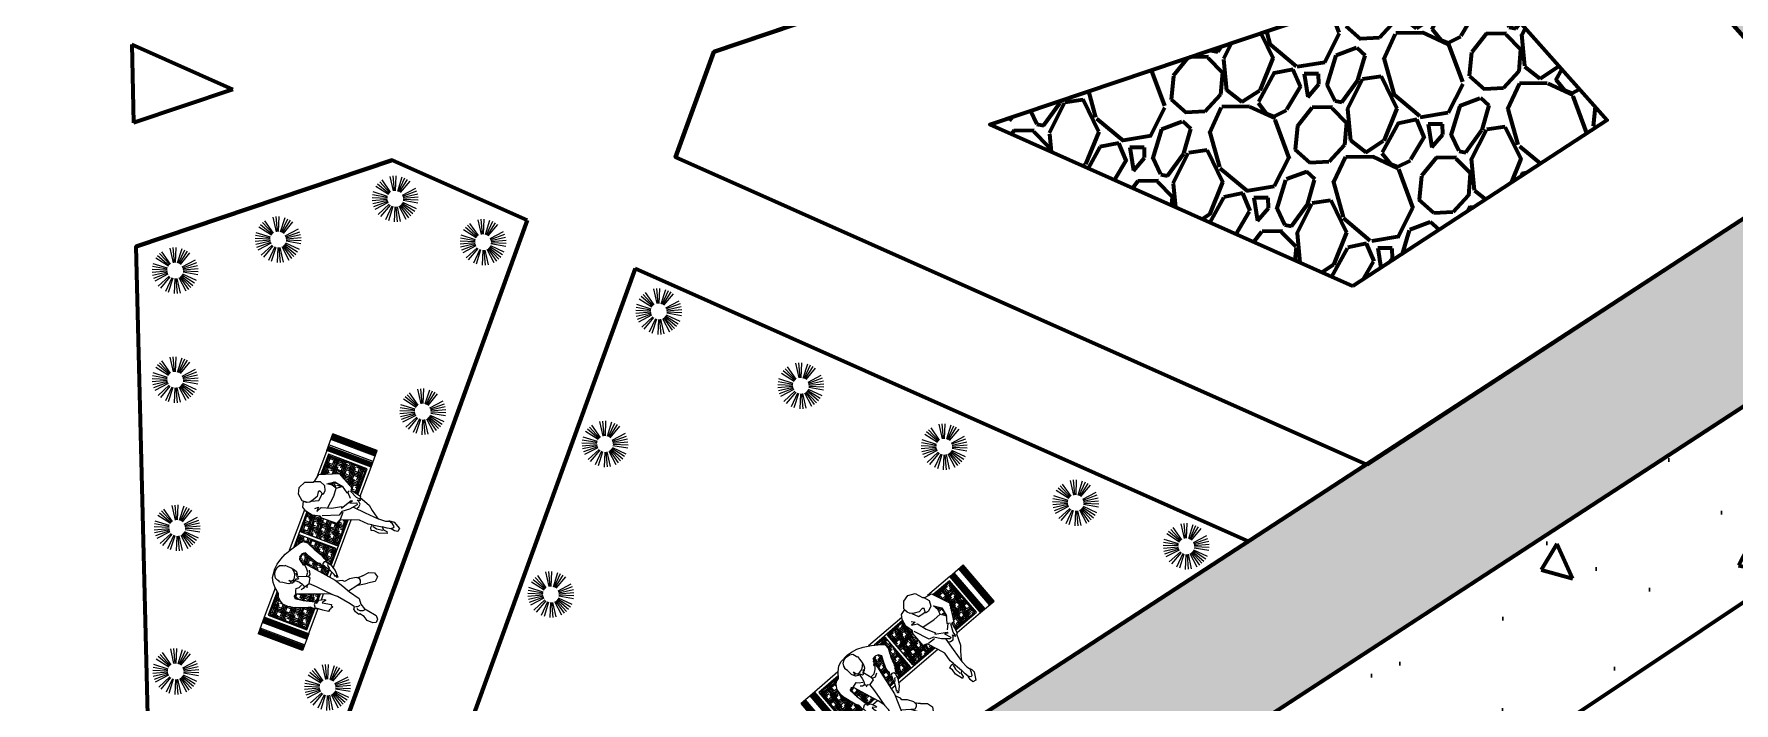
# Model space of a CAD drawing. Header units: millimetres. Extents: x 111 to 1506, y 14 to 566.
# Drawn here: x 238.63 to 260.24, y 102.92 to 111.42 of the extents above; entities that cross this region are included whole.
import ezdxf

# ---------------------------------------------------------------- set-up
doc = ezdxf.new("R2010")
doc.units = ezdxf.units.MM
for name, color, linetype, lineweight in [('G', 254, 'Continuous', 5), ('GRASS', 56, 'Continuous', 0), ('mobiliario', 45, 'Continuous', 13), ('PALMERAS114', 114, 'Continuous', 5), ('trazado', 253, 'Continuous', 5)]:
    doc.layers.add(name, color=color, linetype=linetype, lineweight=lineweight)
doc.styles.add('ATTR', font='romans.shx', dxfattribs={"width": 0.8, "height": 2.52})
pattern_1 = [(22.91477167913166, (797.1278348435668, 1599.995954433708), (0.097837146278343, 0.2411221532918743), [0.5519999999999998, -0.1839999999999999]), (112.9147716791316, (797.2973144933669, 1600.067596937221), (0.097837146278343, 0.2411221532918743), [0.5519999999999999, -0.184])]
pattern_2 = [(359.9999999864311, (2.309276558225974, 33.90391519851983), (0.0500000000029603, 0.012499999988159), [0.2, -0.1]), (89.99999998643118, (2.309276558225974, 33.90391519851983), (-0.0125000000118411, -0.0499999999970397), [0.2, -0.1])]

# ---------------------------------------------------------------- blocks, each defined once
blk = doc.blocks.new('persona 1')
at = {"layer": 'mobiliario', "color": 32, "lineweight": 9}
for p, q in [((768301.7748534755, 8993267.251872886), (768301.8255743125, 8993267.276098698)), ((768301.8255743125, 8993267.276098698), (768301.9236908631, 8993267.284991888)), ((768301.8629396576, 8993267.265288722), (768301.9019675629, 8993267.27425797)), ((768301.9019675629, 8993267.27425797), (768301.9465077316, 8993267.268665958)), ((768301.9236908631, 8993267.284991888), (768301.9829783385, 8993267.27999586)), ((768301.9829783385, 8993267.27999586), (768302.0501365458, 8993267.262997892)), ((768301.5855794437, 8993267.061887477), (768301.6155436354, 8993267.112378497)), ((768301.6155436354, 8993267.112378497), (768301.6392277441, 8993267.135511676)), ((768301.6392277441, 8993267.135511676), (768301.6780568212, 8993267.149400894)), ((768301.6780568212, 8993267.149400894), (768301.7249279581, 8993267.207967183)), ((768301.7249279581, 8993267.207967183), (768301.7748534755, 8993267.251872886)), ((768301.8046738339, 8993267.184085906), (768301.8117492424, 8993267.19176386)), ((768301.8134393021, 8993267.149944093), (768301.8046738339, 8993267.184085906)), ((768301.8117492424, 8993267.19176386), (768301.8157702722, 8993267.214102393)), ((768301.8201972729, 8993267.086584086), (768301.8134393021, 8993267.149944093)), ((768301.8157702722, 8993267.214102393), (768301.8293245938, 8993267.244218212)), ((768301.8422930094, 8993267.045157995), (768301.8201972729, 8993267.086584086)), ((768301.8293245938, 8993267.244218212), (768301.8629396576, 8993267.265288722)), ((768301.8497562986, 8993267.060121857), (768301.8567154594, 8993267.09369542)), ((768301.8567154594, 8993267.09369542), (768301.8642855175, 8993267.060709026)), ((768301.9465077316, 8993267.268665958), (768301.9792555552, 8993267.250277366)), ((768301.9718810396, 8993267.073380359), (768301.9877302852, 8993267.092747806)), ((768301.9792555552, 8993267.250277366), (768301.9931356236, 8993267.211414237)), ((768301.9993712902, 8993267.118034098), (768301.9912298134, 8993267.075817013)), ((768301.9931356236, 8993267.211414237), (768301.9961900004, 8993267.196753653)), ((768301.9961900004, 8993267.196753653), (768302.0011057705, 8993267.196952315)), ((768302.0001391153, 8993267.159953192), (768301.9993712902, 8993267.118034098)), ((768302.0011057705, 8993267.196952315), (768302.0001391153, 8993267.159953192)), ((768302.0501365458, 8993267.262997892), (768302.1201502978, 8993267.23625931)), ((768302.1201502978, 8993267.23625931), (768302.2033482118, 8993267.187877504)), ((768302.2033482118, 8993267.187877504), (768302.294416854, 8993267.12749376)), ((768302.294416854, 8993267.12749376), (768302.3227459827, 8993267.096606577)), ((768302.3227459827, 8993267.096606577), (768302.327291591, 8993267.045046197)), ((768301.5806911738, 8993267.000089835), (768301.5855794437, 8993267.061887477)), ((768301.5903513805, 8993266.943808146), (768301.5806911738, 8993267.000089835)), ((768301.6352447942, 8993266.807638207), (768301.5903513805, 8993266.943808146)), ((768301.7196251098, 8993266.973672517), (768301.6906275712, 8993266.960180623)), ((768301.6906275712, 8993266.960180623), (768301.7043363062, 8993266.864638485)), ((768301.7423425632, 8993266.959806575), (768301.7196251098, 8993266.973672517)), ((768301.735148704, 8993266.964197457), (768301.7785149217, 8993266.978516437)), ((768301.8551450856, 8993266.666220801), (768301.7423425632, 8993266.959806575)), ((768301.7785149217, 8993266.978516437), (768301.8004370538, 8993266.98433038)), ((768301.8004370538, 8993266.98433038), (768301.8236515839, 8993266.958164508)), ((768301.8280977737, 8993266.909064114), (768301.8077387903, 8993266.925489374)), ((768301.8236515839, 8993266.958164508), (768301.8588572908, 8993266.939875243)), ((768301.8505169824, 8993266.90257813), (768301.8280977737, 8993266.909064114)), ((768301.8284125999, 8993267.073824687), (768301.8497562986, 8993267.060121857)), ((768301.8700256459, 8993267.029030727), (768301.8422930094, 8993267.045157995)), ((768301.8595531975, 8993266.92265534), (768301.8580894656, 8993266.89795615)), ((768301.8580894656, 8993266.89795615), (768301.906081673, 8993266.867863607)), ((768301.8715443744, 8993266.93053195), (768301.8595531975, 8993266.92265534)), ((768301.8603427632, 8993267.039950063), (768301.8922277373, 8993267.032915547)), ((768301.8642855175, 8993267.060709026), (768301.883469658, 8993267.048999693)), ((768301.8971254993, 8993267.024901874), (768301.8700256459, 8993267.029030727)), ((768301.8820443209, 8993266.975308353), (768301.8715443744, 8993266.93053195)), ((768301.8850711976, 8993267.022246752), (768301.8820443209, 8993266.975308353)), ((768301.883469658, 8993267.048999693), (768301.9085447937, 8993267.04585151)), ((768301.907987483, 8993267.003460836), (768301.8971254993, 8993267.024901874)), ((768301.9199111052, 8993267.00235373), (768301.907987483, 8993267.003460836)), ((768301.9085447937, 8993267.04585151), (768301.9435781819, 8993267.053509627)), ((768301.9317889216, 8993267.023690704), (768301.9199111052, 8993267.00235373)), ((768301.9586089066, 8993267.030146636), (768301.9317889216, 8993267.023690704)), ((768301.9710527417, 8993266.904985333), (768301.9347259663, 8993267.011933427)), ((768301.9435781819, 8993267.053509627), (768301.9718810396, 8993267.073380359)), ((768301.9437698424, 8993267.033333901), (768301.9632926526, 8993267.044110574)), ((768301.9800339583, 8993267.048260512), (768301.9586089066, 8993267.030146636)), ((768301.96958901, 8993266.880286142), (768301.9710527417, 8993266.904985333)), ((768301.9702574181, 8993266.924665224), (768302.0194151105, 8993266.926651832)), ((768301.9786252248, 8993266.900363352), (768302.0060596169, 8993266.891616043)), ((768301.9912298134, 8993267.075817013), (768301.9800339583, 8993267.048260512)), ((768302.0060596169, 8993266.891616043), (768302.0494068024, 8993266.915543865)), ((768302.0194151105, 8993266.926651832), (768302.0575482808, 8993266.957760952)), ((768302.0575482808, 8993266.957760952), (768302.0810335559, 8993266.985814102)), ((768302.0872142259, 8993267.015631927), (768302.0753224624, 8993267.00529533)), ((768302.0753224624, 8993267.00529533), (768302.0951843708, 8993267.001170002)), ((768302.0810335559, 8993266.985814102), (768302.0781780109, 8993266.995554717)), ((768302.0943171326, 8993266.961710894), (768302.0849107541, 8993266.889874645)), ((768302.122094188, 8993267.066321606), (768302.0872142259, 8993267.015631927)), ((768302.0951843708, 8993267.001170002), (768302.0943171326, 8993266.961710894)), ((768302.1564051545, 8993267.070172219), (768302.122094188, 8993267.066321606)), ((768302.1913126148, 8993267.059262915), (768302.1564051545, 8993267.070172219)), ((768302.1612045914, 8993266.890493903), (768302.1921354384, 8993266.97798404)), ((768302.2148253937, 8993267.025717083), (768302.1913126148, 8993267.059262915)), ((768302.1921354384, 8993266.97798404), (768302.2148253937, 8993267.025717083)), ((768302.282309344, 8993266.939740172), (768302.2538363804, 8993266.852349363)), ((768302.327291591, 8993267.045046197), (768302.282309344, 8993266.939740172)), ((768301.659155231, 8993266.764252432), (768301.6352447942, 8993266.807638207)), ((768301.6617400292, 8993266.700292794), (768301.659155231, 8993266.764252432)), ((768301.6742282808, 8993266.695869474), (768301.6617400292, 8993266.700292794)), ((768301.7022980546, 8993266.732794473), (768301.6675916836, 8993266.707911663)), ((768301.7332780445, 8993266.727206364), (768301.7022980546, 8993266.732794473)), ((768301.7043363062, 8993266.864638485), (768301.7342835795, 8993266.73279254)), ((768301.7342835795, 8993266.73279254), (768301.7302625497, 8993266.710454006)), ((768301.7302625497, 8993266.710454006), (768301.7676278949, 8993266.69964403)), ((768301.7676278949, 8993266.69964403), (768301.7969511785, 8993266.644156983)), ((768301.8832648024, 8993266.884189537), (768301.8517099656, 8993266.873058297)), ((768301.8892572243, 8993266.674991388), (768301.8998290859, 8993266.778906783)), ((768301.8998290859, 8993266.778906783), (768301.9038226196, 8993266.862844307)), ((768301.906081673, 8993266.867863607), (768301.96958901, 8993266.880286142)), ((768302.0849107541, 8993266.889874645), (768302.044628527, 8993266.607350288)), ((768302.124915898, 8993266.691907065), (768302.1336538661, 8993266.719364233)), ((768302.1336538661, 8993266.719364233), (768302.1355152576, 8993266.73422348)), ((768302.1355152576, 8993266.73422348), (768302.1443526428, 8993266.759220665)), ((768302.135664394, 8993266.716002423), (768302.1433970557, 8993266.710065637)), ((768302.1383433044, 8993266.786081847), (768302.1472801062, 8993266.808619047)), ((768302.1534882728, 8993266.776837885), (768302.1383433044, 8993266.786081847)), ((768302.1433970557, 8993266.710065637), (768302.1517713293, 8993266.719153067)), ((768302.1880255714, 8993266.714169543), (768302.1441093945, 8993266.643402655)), ((768302.1443526428, 8993266.759220665), (768302.1534882728, 8993266.776837885)), ((768302.1472801062, 8993266.808619047), (768302.1612320897, 8993266.828894917)), ((768302.1721571964, 8993266.802232392), (768302.1503344831, 8993266.79395846)), ((768302.1517713293, 8993266.719153067), (768302.1622861121, 8993266.737076)), ((768302.155620413, 8993266.84591616), (768302.1612045914, 8993266.890493903)), ((768302.1612320897, 8993266.828894917), (768302.155620413, 8993266.84591616)), ((768302.1622861121, 8993266.737076), (768302.1782417651, 8993266.743970098)), ((768302.1922179349, 8993266.793187091), (768302.1721571964, 8993266.802232392)), ((768302.1981278585, 8993266.76878589), (768302.1880255714, 8993266.714169543)), ((768302.2003869115, 8993266.773805194), (768302.1922179349, 8993266.793187091)), ((768302.210317865, 8993266.771742528), (768302.1981278585, 8993266.76878589)), ((768302.2284897119, 8993266.809436962), (768302.210317865, 8993266.771742528)), ((768302.2538363804, 8993266.852349363), (768302.2284897119, 8993266.809436962)), ((768301.6798674556, 8993266.617249249), (768301.6742282808, 8993266.695869474)), ((768301.6873680259, 8993266.55348827), (768301.6798674556, 8993266.617249249)), ((768301.709687816, 8993266.549462272), (768301.6873680259, 8993266.55348827)), ((768301.7173597161, 8993266.542380303), (768301.709687816, 8993266.549462272)), ((768301.7322064395, 8993266.5405163), (768301.7173597161, 8993266.542380303)), ((768301.7449929399, 8993266.528713023), (768301.7322064395, 8993266.5405163)), ((768301.752565423, 8993266.52409104), (768301.7449929399, 8993266.528713023)), ((768301.7621431315, 8993266.652606301), (768301.7523115949, 8993266.65220898)), ((768301.7523115949, 8993266.65220898), (768301.7736922335, 8993266.549584877)), ((768301.7589449232, 8993266.548988892), (768301.752565423, 8993266.52409104)), ((768301.7736922335, 8993266.549584877), (768301.7589449232, 8993266.548988892)), ((768301.7902734317, 8993266.626639089), (768301.7621431315, 8993266.652606301)), ((768301.7975476721, 8993266.629397068), (768301.7902734317, 8993266.626639089)), ((768301.7969511785, 8993266.644156983), (768301.7975476721, 8993266.629397068)), ((768301.8530235272, 8993266.353206582), (768301.8807730824, 8993266.519416278)), ((768301.8776912075, 8993266.595675848), (768301.8551450856, 8993266.666220801)), ((768301.8807730824, 8993266.519416278), (768301.8776912075, 8993266.595675848)), ((768301.8785660616, 8993266.574027987), (768301.8892572243, 8993266.674991388)), ((768302.044628527, 8993266.607350288), (768302.0094778184, 8993266.502441583)), ((768302.0675723087, 8993266.52696539), (768302.0378687757, 8993266.587175537)), ((768302.0661085807, 8993266.502266198), (768302.0675723087, 8993266.52696539)), ((768302.0795359891, 8993266.596440982), (768302.0958464406, 8993266.619276172)), ((768302.0872078873, 8993266.589359017), (768302.0795359891, 8993266.596440982)), ((768302.0836564341, 8993266.616319533), (768302.0998674725, 8993266.641614707)), ((768302.0958464406, 8993266.619276172), (768302.0836564341, 8993266.616319533)), ((768302.1441093945, 8993266.643402655), (768302.0872078873, 8993266.589359017)), ((768302.0998674725, 8993266.641614707), (768302.124915898, 8993266.691907065)), ((768301.8381048868, 8993266.295931587), (768301.8530235272, 8993266.353206582)), ((768301.9763873331, 8993266.407472154), (768301.9445892479, 8993266.280522907)), ((768302.0094778184, 8993266.502441583), (768301.9763873331, 8993266.407472154)), ((768301.9823346509, 8993266.424540909), (768302.0744319687, 8993266.357226348)), ((768302.1144984458, 8993266.46233371), (768302.0661085807, 8993266.502266198)), ((768302.071652625, 8993266.359257787), (768302.1405829322, 8993266.25349529)), ((768302.0744319687, 8993266.357226348), (768302.1149511059, 8993266.3292958)), ((768302.1540509315, 8993266.397404043), (768302.1144984458, 8993266.46233371)), ((768302.1149511059, 8993266.3292958), (768302.1415901744, 8993266.340228379)), ((768302.1415901744, 8993266.340228379), (768302.1557409912, 8993266.35558428)), ((768302.1557409912, 8993266.35558428), (768302.1540509315, 8993266.397404043)), ((768302.1779613681, 8993266.354018265), (768302.1547219849, 8993266.380799133)), ((768302.198519081, 8993266.33604538), (768302.1779613681, 8993266.354018265)), ((768302.198519081, 8993266.33604538), (768302.2579088546, 8993266.281871738)), ((768301.7446883545, 8993266.109820068), (768301.7747519631, 8993266.157851098)), ((768301.7747519631, 8993266.157851098), (768301.7873121331, 8993266.212566778)), ((768301.7770829331, 8993266.222009402), (768301.7900407631, 8993266.266885133)), ((768301.7873121331, 8993266.212566778), (768301.7770829331, 8993266.222009402)), ((768301.7900407631, 8993266.266885133), (768301.8135260419, 8993266.294938285)), ((768301.8135260419, 8993266.294938285), (768301.8381048868, 8993266.295931587)), ((768301.81886697, 8993266.223698016), (768301.8204301186, 8993266.245937223)), ((768301.8298914935, 8993266.194575505), (768301.81886697, 8993266.223698016)), ((768301.8204301186, 8993266.245937223), (768301.8320236319, 8993266.263653778)), ((768301.8553650772, 8993266.173428932), (768301.8298914935, 8993266.194575505)), ((768301.8538019303, 8993266.15118973), (768301.8324694764, 8993266.034697995)), ((768301.8515872956, 8993266.266908405), (768301.8433189018, 8993266.28875029)), ((768301.8746029941, 8993266.245662505), (768301.8515872956, 8993266.266908405)), ((768301.8573258854, 8993266.185828196), (768301.8538019303, 8993266.15118973)), ((768301.8920070138, 8993266.241437847), (768301.8573258854, 8993266.185828196)), ((768301.9445892479, 8993266.280522907), (768301.8920070138, 8993266.241437847)), ((768302.1869247463, 8993266.181163527), (768302.1405829322, 8993266.25349529)), ((768302.2474580816, 8993266.174220486), (768302.1869247463, 8993266.181163527)), ((768302.2749089395, 8993266.22042202), (768302.2474580816, 8993266.174220486)), ((768302.2579088546, 8993266.281871738), (768302.2749089395, 8993266.22042202)), ((768301.7424567994, 8993266.043201782), (768301.7446883545, 8993266.109820068)), ((768301.7586953379, 8993266.006897973), (768301.7424567994, 8993266.043201782)), ((768301.7981209066, 8993266.006027274), (768301.7586953379, 8993266.006897973)), ((768301.8324694764, 8993266.034697995), (768301.7981209066, 8993266.006027274))]:
    blk.add_line(p, q, dxfattribs=at)
blk = doc.blocks.new('persona 2')
at = {"layer": 'mobiliario', "color": 32, "lineweight": 9}
for p, q in [((768302.5011173282, 8993267.261370327), (768302.5569392854, 8993267.325856505)), ((768302.5569392854, 8993267.325856505), (768302.6310781259, 8993267.346316526)), ((768302.6310781259, 8993267.346316526), (768302.7095783763, 8993267.306628838)), ((768302.7095783763, 8993267.306628838), (768302.7415893675, 8993267.219754828)), ((768302.3904765846, 8993267.09770454), (768302.4070484359, 8993267.182034582)), ((768302.4120645262, 8993267.00856757), (768302.3904765846, 8993267.09770454)), ((768302.4070484359, 8993267.182034582), (768302.438491866, 8993267.228136286)), ((768302.438491866, 8993267.228136286), (768302.5022076649, 8993267.246333376)), ((768302.469151102, 8993267.09732978), (768302.5002459903, 8993267.064805627)), ((768302.5020333956, 8993267.20702045), (768302.4992441414, 8993267.245486999)), ((768302.5055998105, 8993267.199551923), (768302.5011173282, 8993267.261370327)), ((768302.5180824586, 8993267.173411675), (768302.5020333956, 8993267.20702045)), ((768302.5561550913, 8993267.148948297), (768302.5180824586, 8993267.173411675)), ((768302.5342186298, 8993267.159459373), (768302.569762053, 8993267.086443953)), ((768302.6080960929, 8993267.120949993), (768302.5561550913, 8993267.148948297)), ((768302.569762053, 8993267.086443953), (768302.6264129747, 8993267.076923808)), ((768302.6590338909, 8993267.127645077), (768302.6080960929, 8993267.120949993)), ((768302.6529722159, 8993267.065234425), (768302.6751700622, 8993267.113692772)), ((768302.6751700622, 8993267.113692772), (768302.6590338909, 8993267.127645077)), ((768302.751402488, 8993267.084422473), (768302.6957547666, 8993267.059249204)), ((768302.7415893675, 8993267.219754828), (768302.7623483186, 8993267.204624217)), ((768302.7508349327, 8993267.217398217), (768302.7771327627, 8993267.146739414)), ((768302.7771327627, 8993267.146739414), (768302.751402488, 8993267.084422473)), ((768302.7623483186, 8993267.204624217), (768302.8467359637, 8993267.188034229)), ((768302.8467359637, 8993267.188034229), (768302.9360525608, 8993266.978320768)), ((768302.395754056, 8993266.983206954), (768302.4120645262, 8993267.00856757)), ((768302.3995926734, 8993266.805120435), (768302.395754056, 8993266.983206954)), ((768302.4956679736, 8993266.815069376), (768302.4224004336, 8993266.991174037)), ((768302.5002459903, 8993267.064805627), (768302.4458628931, 8993267.063908389)), ((768302.4458628931, 8993267.063908389), (768302.5070494899, 8993267.033553468)), ((768302.5070494899, 8993267.033553468), (768302.5424186419, 8993266.92122512)), ((768302.5333473198, 8993266.962894665), (768302.6767408531, 8993266.946023637)), ((768302.5424186419, 8993266.92122512), (768302.596366059, 8993266.82384001)), ((768302.6264129747, 8993267.076923808), (768302.6565046572, 8993267.079093043)), ((768302.6957547666, 8993267.059249204), (768302.6529722159, 8993267.065234425)), ((768302.6767408531, 8993266.946023637), (768302.7716386765, 8993266.95135304)), ((768302.8165147994, 8993266.895637473), (768302.7629606406, 8993266.820733918)), ((768302.7716386765, 8993266.95135304), (768302.7857684287, 8993267.006787514)), ((768302.7716386765, 8993266.95135304), (768302.8118919899, 8993266.896815786)), ((768302.7857684287, 8993267.006787514), (768302.7767842487, 8993267.06811355)), ((768302.7767842487, 8993267.06811355), (768302.830818802, 8993266.990384908)), ((768302.830818802, 8993266.990384908), (768302.8165147994, 8993266.895637473)), ((768302.9360525608, 8993266.978320768), (768302.8322153223, 8993266.783402843)), ((768302.4446430709, 8993266.78871782), (768302.3995926734, 8993266.805120435)), ((768302.4961483927, 8993266.662437167), (768302.4446430709, 8993266.78871782)), ((768302.4585114178, 8993266.785182903), (768302.5464314986, 8993266.78245153)), ((768302.5465186331, 8993266.802107995), (768302.4956679736, 8993266.815069376)), ((768302.6017306726, 8993266.728998918), (768302.5465186331, 8993266.802107995)), ((768302.596366059, 8993266.82384001), (768302.5801427531, 8993266.81813585)), ((768302.5801427531, 8993266.81813585), (768302.6989834552, 8993266.7435674)), ((768302.6789662987, 8993266.665035203), (768302.6017306726, 8993266.728998918)), ((768302.7000737991, 8993266.728530478), (768302.6654464732, 8993266.74719601)), ((768302.6654464732, 8993266.74719601), (768302.6963671186, 8993266.675358923)), ((768302.6989834552, 8993266.7435674), (768302.7000737991, 8993266.728530478)), ((768302.7710287535, 8993266.81375776), (768302.7187392266, 8993266.763130173)), ((768302.7483080905, 8993266.647360599), (768302.7520148045, 8993266.700532172)), ((768302.7520148045, 8993266.700532172), (768302.794055555, 8993266.788209757)), ((768302.7629606406, 8993266.820733918), (768302.792965211, 8993266.80324668)), ((768302.809101384, 8993266.78929438), (768302.7819322144, 8993266.663388483)), ((768302.8322153223, 8993266.783402843), (768302.809101384, 8993266.78929438)), ((768302.5247140806, 8993266.581361003), (768302.4961483927, 8993266.662437167)), ((768302.5173006598, 8993266.475017887), (768302.5247140806, 8993266.581361003)), ((768302.625237897, 8993266.550818712), (768302.6119174883, 8993266.386904782)), ((768302.6374483462, 8993266.69529646), (768302.625237897, 8993266.550818712)), ((768302.640719397, 8993266.650185654), (768302.6626558583, 8993266.639674578)), ((768302.6626558583, 8993266.639674578), (768302.6961928419, 8993266.636045968)), ((768302.7200485859, 8993266.536491651), (768302.6770046259, 8993266.483507454)), ((768302.6963671186, 8993266.675358923), (768302.6789662987, 8993266.665035203)), ((768302.6961928419, 8993266.636045968), (768302.7171260715, 8993266.660228314)), ((768302.7171260715, 8993266.660228314), (768302.7276362516, 8993266.682147706)), ((768302.7668863889, 8993266.66230386), (768302.7200485859, 8993266.536491651)), ((768302.7276362516, 8993266.682147706), (768302.7390625254, 8993266.649717212)), ((768302.7390625254, 8993266.649717212), (768302.7483080905, 8993266.647360599)), ((768302.7819322144, 8993266.663388483), (768302.7668863889, 8993266.66230386)), ((768302.4619308151, 8993266.41669735), (768302.4916575105, 8993266.43235738)), ((768302.4694596715, 8993266.383899055), (768302.4619308151, 8993266.41669735)), ((768302.4645754863, 8993266.326107973), (768302.4694596715, 8993266.383899055)), ((768302.4918657131, 8993266.23547715), (768302.4645754863, 8993266.326107973)), ((768302.4916575105, 8993266.43235738), (768302.525194494, 8993266.42872877)), ((768302.5124164913, 8993266.417226765), (768302.4994642193, 8993266.36641183)), ((768302.4994642193, 8993266.36641183), (768302.5107162222, 8993266.294668408)), ((768302.525194494, 8993266.42872877), (768302.5173006598, 8993266.475017887)), ((768302.525194494, 8993266.42872877), (768302.5455178265, 8993266.31531583)), ((768302.6234504934, 8993266.408603892), (768302.6129403078, 8993266.386684474)), ((768302.6129403078, 8993266.386684474), (768302.616037095, 8993266.302260766)), ((768302.6770046259, 8993266.483507454), (768302.6234504934, 8993266.408603892)), ((768302.5139872562, 8993266.249557635), (768302.4918657131, 8993266.23547715)), ((768302.5187843071, 8993266.287692256), (768302.5139872562, 8993266.249557635)), ((768302.5455178265, 8993266.31531583), (768302.5187843071, 8993266.287692256)), ((768302.549879197, 8993266.255168105), (768302.5455178265, 8993266.31531583)), ((768302.5589505191, 8993266.213498557), (768302.549879197, 8993266.255168105)), ((768302.5515706801, 8993266.169781748), (768302.5589505191, 8993266.213498557)), ((768302.5574245211, 8993266.130253129), (768302.5515706801, 8993266.169781748)), ((768302.5955842845, 8993266.125446213), (768302.5574245211, 8993266.130253129)), ((768302.5670186039, 8993266.206522407), (768302.5819773227, 8993266.187950557)), ((768302.5819773227, 8993266.187950557), (768302.5970231519, 8993266.189035177)), ((768302.6410703398, 8993266.207325952), (768302.5955842845, 8993266.125446213)), ((768302.5970231519, 8993266.189035177), (768302.6145110969, 8993266.219015336)), ((768302.6145110969, 8993266.219015336), (768302.6320861597, 8993266.268651992)), ((768302.616037095, 8993266.302260766), (768302.6274633763, 8993266.269830298)), ((768302.6274633763, 8993266.269830298), (768302.6368109453, 8993266.244008545)), ((768302.6368109453, 8993266.244008545), (768302.6410703398, 8993266.207325952))]:
    blk.add_line(p, q, dxfattribs=at)
blk = doc.blocks.new('bloque1')
at = {"layer": 'mobiliario'}
h = blk.add_hatch(dxfattribs=at)
h.set_pattern_fill('HOUND', color=250, scale=0.2, angle=-1.35688442e-08, style=0)
h.set_pattern_definition(pattern_2)
h.paths.add_polyline_path([(256.2525369820651, 18.25703219883144), (256.2562031846028, 18.30338043160736), (256.2786763284821, 18.34124869480729), (256.2964394099545, 18.35859857872128), (256.3255612177309, 18.36901549249887), (256.3306097306777, 18.37532369606197), (256.1334761341568, 18.37532369978726), (256.1334761332255, 18.04532369598746), (256.3127926266752, 18.04532369412482), (256.3113850250374, 18.08015414699912), (256.293452197453, 18.11269347928464), (256.2597821371164, 18.21482093259692)])
h = blk.add_hatch(dxfattribs=at)
h.set_pattern_fill('HOUND', color=250, scale=0.2, angle=-1.35688442e-08, style=0)
h.set_pattern_definition(pattern_2)
h.paths.add_polyline_path([(256.3737755243201, 18.22681975364685), (256.3567374341655, 18.2372192107141), (256.3349892802071, 18.22710029035807), (256.3452708313707, 18.15544368699193), (256.3677312864456, 18.05655922740698), (256.36570884299, 18.04532369226217), (256.443510557292, 18.04532369226217)])
h.paths.add_polyline_path([(256.7111201805528, 18.24045285210013), (256.7281376470346, 18.27625263482332), (256.7105030629318, 18.30141200684011), (256.6843224677723, 18.30959398671985), (256.6585892427247, 18.30670602619648), (256.6324292712379, 18.26868876814842), (256.6235104484949, 18.26093631982803), (256.6384068799671, 18.25784232467413), (256.6377564512659, 18.22824799269438), (256.6307016673964, 18.17437080666423), (256.6123021746753, 18.04532369971275), (256.6668884746032, 18.04532369785011), (256.6672590014059, 18.04648799821734), (256.6686550450977, 18.0576324313879), (256.675283083925, 18.07638031989336), (256.6821348064113, 18.08959323912859), (256.6707760801073, 18.09652620926499), (256.6774786815513, 18.11342910677194), (256.6879426690284, 18.12863600999117), (256.6837339114863, 18.14140194281936), (256.6879220453557, 18.17483524978161)])
h.paths.add_polyline_path([(256.8529582045739, 18.37532369792461), (256.7535377519671, 18.37532369792461), (256.7878312424291, 18.35258514247835), (256.8090780887287, 18.32941975444555), (256.8124872951303, 18.29074947163462), (256.7787506098393, 18.21176995150745), (256.7573958870489, 18.14622684381902), (256.7383858857211, 18.1140425466001), (256.7247570005711, 18.08577171899378), (256.7156144955661, 18.08355423994362), (256.7085430609295, 18.04532369598746), (256.8529582135379, 18.04532369412482)])
h = blk.add_hatch(dxfattribs=at)
h.set_pattern_fill('HOUND', color=250, scale=0.2, angle=-1.35688442e-08, style=0)
h.set_pattern_definition(pattern_2)
h.paths.add_polyline_path([(257.0488579403609, 18.2495546285063), (257.061090792995, 18.26857509277761), (257.0448998366483, 18.33542781695723), (257.05273984815, 18.37532369233668), (256.8779582044808, 18.37532369606197), (256.8779582134448, 18.04532369598746), (257.1093293066369, 18.04532369226217), (257.0855247015134, 18.10368777811527), (257.0517369033769, 18.1159897390753)])
h.paths.add_polyline_path([(257.5634761319961, 18.37532369419932), (257.3989562285133, 18.37532369792461), (257.4540818189271, 18.24588998965919), (257.3762038899586, 18.09970154613256), (257.3588684364222, 18.10412019863725), (257.346180770197, 18.0453237015754), (257.5634761329275, 18.04532369785011)])
h = blk.add_hatch(dxfattribs=at)
h.set_pattern_fill('HOUND', color=250, scale=0.2, angle=-1.35688442e-08, style=0)
h.set_pattern_definition(pattern_2)
h.paths.add_polyline_path([(257.3751564999111, 18.25493809580803), (257.3346305848099, 18.31323457695544), (257.3413687199354, 18.26724004931748), (257.3307714057155, 18.22566419281065), (257.3609613906592, 18.18476125411689), (257.3609613906592, 18.17902824655175), (257.3644284978509, 18.18387751840055)])
at = {"layer": 'mobiliario', "color": 250}
for p, q in [((255.9484761327039, 18.01032369583845), (255.9484761336353, 18.41032369248569)), ((256.0984761330765, 18.41032369434833), (255.9484761336353, 18.41032369434833)), ((255.9517505101394, 18.41032369434833), (255.9517505101394, 18.01032369583845)), ((255.9556115099695, 18.41032369434833), (255.9556115099695, 18.01032369583845)), ((255.9607010127511, 18.41032369434833), (255.9607010127511, 18.01032369583845)), ((255.9664925157558, 18.41032369621098), (255.9664925157558, 18.01032369583845)), ((255.972986017121, 18.41032369434833), (255.972986017121, 18.01032369583845)), ((255.9803570208605, 18.41032369621098), (255.9803570208605, 18.01032369583845)), ((255.9884300229605, 18.41032369621098), (255.9884300220292, 18.01032369583845)), ((255.9984761325177, 18.01032369583845), (255.9984761343803, 18.41032369434833)), ((256.0484761332627, 18.01032369583845), (256.0484761332627, 18.41032369434833)), ((256.0585222446825, 18.41032369621098), (256.0585222446825, 18.01032369583845)), ((256.0665952467825, 18.41032369434833), (256.0665952467825, 18.01032369583845)), ((256.0739662505221, 18.41032369621098), (256.0739662505221, 18.01032369583845)), ((256.0804597500246, 18.41032369434833), (256.0804597509559, 18.01032369583845)), ((256.0862512530293, 18.41032369434833), (256.0862512530293, 18.01032369583845)), ((256.0913407567423, 18.41032369621098), (256.0913407567423, 18.01032369583845)), ((256.0952017565723, 18.41032369434833), (256.0952017565723, 18.01032369583845)), ((256.0984761330765, 18.01032369583845), (256.0984761330765, 18.41032369434833)), ((256.3586205530446, 18.41032369807362), (256.0984761321452, 18.41032369807362)), ((256.0984761321452, 18.41032369807362), (256.0984761330765, 18.01032369583845)), ((256.3386128238635, 18.38532369956374), (256.123476133449, 18.38532369956374)), ((256.123476133449, 18.38532369956374), (256.1234761325177, 18.03532369248569)), ((256.3306097306777, 18.37532369606197), (256.1334761341568, 18.37532369978726)), ((256.1334761341568, 18.37532369978726), (256.1334761332255, 18.04532369598746)), ((257.0652734226314, 18.41032369993627), (256.6981193107785, 18.41032369621098)), ((257.0547049683518, 18.38532370328903), (256.7384561079089, 18.3853236939758)), ((256.8529582045739, 18.37532369792461), (256.7535377504537, 18.37532369792461)), ((256.8529582135379, 18.04532369226217), (256.8529582045739, 18.37532369792461)), ((257.0527398483828, 18.37532369233668), (256.8779582043644, 18.37532369606197)), ((256.8779582134448, 18.04532369598746), (256.8779582044808, 18.37532369419932)), ((257.5984761330765, 18.41032369807362), (257.3507317982148, 18.41032369807362)), ((257.5734761336353, 18.38532369583845), (257.3946972474223, 18.38532369583845)), ((257.5634761319961, 18.37532369419932), (257.3989562282804, 18.37532369792461)), ((257.5634761329275, 18.04532369785011), (257.5634761319961, 18.37532369419932)), ((257.5734761327039, 18.03532369621098), (257.5734761336353, 18.38532369583845)), ((257.5984761330765, 18.01032369583845), (257.5984761330765, 18.41032369434833)), ((257.5984761330765, 18.41032369434833), (257.7484761325177, 18.41032369434833)), ((257.5984761330765, 18.01032369583845), (257.5984761330765, 18.41032369807362)), ((257.6017505086493, 18.41032369434833), (257.6017505086493, 18.01032369583845)), ((257.6056115112733, 18.41032369621098), (257.605611510342, 18.01032369583845)), ((257.6107010131236, 18.41032369434833), (257.610701014055, 18.01032369583845)), ((257.6164925133344, 18.41032369434833), (257.6164925133344, 18.01032369583845)), ((257.6229860165622, 18.41032369434833), (257.6229860165622, 18.01032369583845)), ((257.6303570184391, 18.41032369434833), (257.6303570184391, 18.01032369583845)), ((257.6384300214704, 18.41032369434833), (257.6384300214704, 18.01032369583845)), ((257.6484761328902, 18.01032369583845), (257.6484761338215, 18.41032369621098)), ((257.6984761317726, 18.01032369583845), (257.698476132704, 18.41032369062304)), ((257.7085222441237, 18.41032369434833), (257.7085222441237, 18.01032369583845)), ((257.716595247155, 18.41032369434833), (257.716595247155, 18.01032369583845)), ((257.7239662481006, 18.41032369434833), (257.7239662481006, 18.01032369583845)), ((257.7304597503971, 18.41032369434833), (257.7304597503971, 18.01032369583845)), ((257.7362512524705, 18.41032369434833), (257.7362512524705, 18.01032369583845)), ((257.7413407543208, 18.41032369434833), (257.7413407543208, 18.01032369583845)), ((257.7452017569449, 18.41032369434833), (257.7452017569449, 18.01032369583845)), ((257.7484761315864, 18.01032369583845), (257.748476133449, 18.41032369062304)), ((256.0984761330765, 18.01032369583845), (255.9484761327039, 18.01032369583845)), ((256.0952017565723, 18.0103236977011), (256.3240198589629, 18.01032368838787)), ((256.123476133449, 18.03532369807362), (256.3131967567606, 18.03532368503511)), ((256.1334761332255, 18.04532369598746), (256.3127926267916, 18.04532369412482)), ((256.3657088431064, 18.04532369226217), (256.4435105579905, 18.04532369226217)), ((256.3802065997152, 18.03532367944717), (256.4473527979572, 18.03532367385924)), ((256.4040351426229, 18.01032368652522), (256.4569583794801, 18.01032368279993)), ((256.607311886386, 18.01032369956374), (256.6529500813922, 18.01032369956374)), ((256.6108763775555, 18.03532369621098), (256.663706074236, 18.03532369621098)), ((256.6123021747917, 18.04532369971275), (256.666888474254, 18.04532369785011)), ((256.6880128848134, 18.01032369956374), (257.1236045425758, 18.01032369583845)), ((256.7035272625508, 18.03532369621098), (257.1134079442127, 18.03532369621098)), ((256.7085430606967, 18.04532369598746), (256.8529582135379, 18.04532369412482)), ((256.8779582136776, 18.04532369598746), (257.109329306404, 18.04532369226217)), ((257.3386281353887, 18.01032369025051), (257.5984761330765, 18.01032369583845)), ((257.3440228743712, 18.03532369807362), (257.5734761327039, 18.03532369621098)), ((257.346180770197, 18.0453237015754), (257.5634761329275, 18.04532369785011)), ((257.5984761330765, 18.01032369583845), (257.7484761315864, 18.01032369583845))]:
    blk.add_line(p, q, dxfattribs=at)
at = {"layer": 'trazado'}
blk.add_line((257.3609613906592, 18.18476125411689), (257.3609613906592, 18.17170641198754), dxfattribs=at)
at = {"layer": 'mobiliario', "xscale": 0.75, "yscale": 0.75, "zscale": 0.75}
for name, p in [('persona 2', (-575969.7479576017, -6744931.990251071)), ('persona 1', (-575969.9329813982, -6744931.995435663))]:
    blk.add_blockref(name, p, dxfattribs=at)
blk = doc.blocks.new('A$C772F565F')
at = {"layer": 'mobiliario', "lineweight": 13, "xscale": 1.506646428533565, "yscale": 1.506646428533565, "zscale": 1.506646428533565}
blk.add_blockref('bloque1', (-385.6238876914636, -26.37996881030995), dxfattribs=at)
blk = doc.blocks.new('EVG7')
for p, q in [((-13.81759032922133, 15.38494484514217), (-37.70359032922176, 46.51394484514208)), ((-11.61659032922176, 16.99194484514214), (-31.17859032922212, 50.87494484514218)), ((-9.208590329221863, 18.30094484514211), (-24.13959032922145, 54.34594484514218)), ((-6.586590329221563, 19.09794484514191), (-16.70759032922166, 56.8689448451421)), ((-3.910590329221633, 19.66994484514202), (-9.009590329221794, 58.39994484514204)), ((1.554409670778511, 19.66994484514202), (6.653409670778216, 58.39994484514204)), ((4.230409670778442, 19.09794484514191), (14.35040967077833, 56.8689448451421)), ((6.852409670778285, 18.30094484514211), (21.78240967077858, 54.34594484514218)), ((9.259409670778437, 16.99194484514214), (28.82140967077788, 50.87494484514218)), ((-21.61059032922145, 4.387944845142101), (-59.13359032922205, 14.44194484514219)), ((-20.59459032922183, 6.955944845142084), (-56.61059032922145, 21.87394484514198)), ((-17.84059032922147, 11.69894484514202), (-48.77959032922178, 35.43894484514203)), ((-16.00159032922198, 13.73594484514206), (-43.60459032922159, 41.3399448451421)), ((15.48440967077835, 11.69894484514202), (46.42340967077821, 35.43894484514203)), ((17.04340967077809, 9.432944845141945), (50.78340967077832, 28.91294484514197)), ((18.23840967077825, 6.955944845142084), (54.25440967077879, 21.87394484514198)), ((19.80340967077831, 1.675944845142112), (58.30840967077842, 6.744944845142072)), ((-22.18659032922193, -1.087055154858035), (-61.1785903292221, -1.087055154858035)), ((-22.15959032922189, -3.849055154857752), (-60.66459032922153, -8.918055154857711)), ((-20.59459032922183, -9.129055154857724), (-56.61059032922145, -24.04805515485782)), ((-19.39959032922167, -11.60705515485801), (-53.13959032922145, -31.08705515485804)), ((-17.84059032922147, -13.87205515485812), (-48.77959032922178, -37.6120551548579)), ((-13.81759032922133, -17.55905515485778), (-37.70359032922176, -48.68805515485769)), ((-11.61659032922176, -19.16605515485798), (-31.17859032922212, -53.04805515485781)), ((-9.208590329221863, -20.47405515485775), (-24.13959032922145, -56.51905515485782)), ((-6.586590329221563, -21.271055154858), (-16.70759032922166, -59.04205515485796)), ((-3.910590329221633, -21.84305515485767), (-9.009590329221794, -60.57305515485768)), ((-1.178590329222117, -22.12405515485784), (-1.178590329222117, -61.08705515485803)), ((4.230409670778442, -21.271055154858), (14.35040967077833, -59.04205515485796)), ((6.852409670778285, -20.47405515485775), (21.78240967077858, -56.51905515485782)), ((9.259409670778437, -19.16605515485798), (28.82140967077788, -53.04805515485781)), ((11.46140967077821, -17.55905515485778), (35.34740967077863, -48.68805515485769)), ((13.64440967077866, -15.9100551548579), (41.24840967077801, -43.51305515485774)), ((15.48440967077835, -13.87205515485812), (46.42340967077821, -37.6120551548579)), ((19.25440967077878, -6.562055154857943), (56.77740967077847, -16.61605515485803)), ((19.80340967077831, -3.849055154857752), (58.30840967077842, -8.918055154857711)), ((19.83040967077835, -1.087055154858035), (58.82140967077788, -1.087055154858035))]:
    blk.add_line(p, q)
at = {"style": 'ATTR', "width": 0.8, "flags": 9}
blk.add_attdef('ESTCODE', (0, 0), '', height=0.7, dxfattribs=at)

msp = doc.modelspace()

# ---------------------------------------------------------------- hatches: boundary and pattern name
at = {"lineweight": 100, "ltscale": 1000}
h = msp.add_hatch(dxfattribs=at)
h.set_pattern_fill('AR-HBONE', color=256, scale=0.04599999999999999, angle=-22.08522832086834, style=0)
h.set_pattern_definition(pattern_1)
edge = h.paths.add_edge_path()
edge.add_line((295.0820097831529, 132.3075297112333), (297.749629319845, 131.6381767851113))
edge.add_line((297.749629319845, 131.6381767851113), (297.5444818284305, 130.9164023972312))
edge.add_line((297.5444818284305, 130.9164023972312), (248.8329436001628, 99.17732929646081))
edge.add_line((248.8329436001628, 99.17732929646081), (247.0697112857134, 88.40747839887372))
edge.add_line((247.0697112857134, 88.40747839887372), (245.1040685412752, 88.77996972548097))
edge.add_line((245.1040685412752, 88.77996972548097), (247.0017909976682, 100.37128853972))
edge.add_line((247.0017909976682, 100.37128853972), (294.8994798295412, 131.5800801830636))
edge.add_line((294.8994798295412, 131.5800801830636), (295.077649535215, 132.3086237745642))
edge.add_line((295.077649535215, 132.3086237745642), (297.7270117820423, 131.6438519254011))
h = msp.add_hatch(dxfattribs=at)
h.set_pattern_fill('AR-CONC', color=256, scale=0.4299999999999999, angle=-112.0852283208683, style=0)
h.set_pattern_definition([(297.9147716791317, (797.1278348435668, 1599.995954433708), (-1.409656424632289, -2.756462364026726), [0.3225, -3.5475]), (242.9147716791317, (797.1278348435668, 1599.995954433708), (3.22142651480715, -0.6632436385172228), [0.258, -2.837999999999999]), (348.3662161391317, (797.010363478594, 1599.766249239285), (1.811770062954759, -3.419705981008693), [0.2740828255999996, -3.014911081599997]), (294.0989716791316, (797.924732856234, 1599.672607008472), (-2.384958611500703, -3.984811310886934), [0.4837499999999996, -5.321249999999995]), (344.5504071691316, (797.7259862240288, 1599.340539583274), (2.3702632172994, -5.299044942292632), [0.4111244705999998, -4.522369167999996]), (239.0989356691316, (797.924732856234, 1599.672607008472), (2.370263216290481, -5.299044939008677), [0.387, -4.2570000043]), (268.9147716791317, (797.5638346404494, 1599.354994858447), (-2.569272761206178, -1.727441309662032), [0.3225, -3.5475]), (213.9147716791317, (797.5638346404494, 1599.354994858447), (2.495976218431383, -2.141864522177135), [0.2579999999999998, -2.837999999999998]), (319.3662164191316, (797.3497285784554, 1599.211041416984), (-0.07329653723254162, -3.869305800165637), [0.2740828169999999, -3.014911081599999]), (285.4147716791317, (797.1278348435668, 1599.995954433708), (1.306752963196447, -0.5866526752494248), [0, -2.803599999999997, 0, -2.880999999999997, 0, -2.848749999999997]), (255.4147716791317, (797.1278348435668, 1599.995954433708), (1.146215258909476, -1.685858015505185), [0, -1.642599999999999, 0, -2.739099999999998, 0, -1.085749999999999]), (215.4147716791317, (797.4883672227047, 1600.884495717832), (-0.9529202136530155, -2.090544894006223), [0, -1.074999999999999, 0, -3.353999999999998, 0, -4.450499999999996]), (205.4147716791316, (797.6500409353226, 1601.282944724166), (-0.5439914240565922, -2.485542938272618), [0, -1.3975, 0, -2.227399999999999, 0, -3.160499999999999])])
h.paths.add_polyline_path([(282.966564078688, 99.61993653736438), (277.3041865086297, 82.67801417302492), (247.0697112857134, 88.40747839887372), (248.8329436001628, 99.17732929646081), (266.0954677466162, 110.4251062239843), (278.9445721977706, 105.2821640149709)])
h.paths.add_polyline_path([(249.3727307168967, 90.63883183813498), (276.0497744219661, 85.58680206147942), (280.7475996311591, 99.29016828237813), (277.6570597296391, 103.6410820756281), (266.2720493073147, 108.1530748615511), (250.6163769674907, 97.69190020916417)], flags=16)
at = {"layer": 'G', "lineweight": 100, "ltscale": 1000}
h = msp.add_hatch(dxfattribs=at)
h.set_pattern_fill('AR-HBONE', color=256, scale=0.04599999999999999, angle=-22.08522832086834, style=0)
h.set_pattern_definition(pattern_1)
edge = h.paths.add_edge_path()
edge.add_line((242.8784444273612, 131.1545407940363), (244.0769231216505, 132.2145638217741))
edge.add_line((244.0769231216504, 132.2145638217741), (263.013782250937, 110.8042532819722))
edge.add_line((263.0137822509371, 110.8042532819721), (261.6586826231559, 109.9213083430664))
edge.add_line((261.658682623156, 109.9213083430664), (242.8974275630135, 131.1330781625324))
at = {"layer": 'GRASS', "lineweight": 100, "ltscale": 1000, "true_color": 0x261a0d}
h = msp.add_hatch(dxfattribs=at)
h.set_pattern_fill('GRAVEL', color=28, scale=1.7, angle=-112.0852283208683)
h.set_pattern_definition([(115.9275591831317, (798.2428922540852, 1598.222589561143), (-9.063970477445864, 18.35468439347277), [0.2287111999999999, -22.64244968002528]), (72.8845124071316, (798.1428916656057, 1598.428280791641), (-6.094838201485775, -19.54233730385667), [0.3924755999999998, -38.85507209409096]), (20.42521875713165, (798.2583966782064, 1598.803374902584), (-23.71965007661784, -8.721708562133985), [0.2767395999999996, -27.39725541336946]), (155.1884606851316, (798.1138591055873, 1599.577521458542), (30.86609512533933, -14.35876637157613), [0.3574045999999995, -35.38304867076923]), (180.7484258571317, (797.7894455191998, 1599.727500873687), (22.09903787548946, 0.2062158521636182), [0.3504634999999995, -34.69593431775005]), (245.1884606851316, (797.4390114402189, 1599.722923069766), (14.35876637157613, 30.86609512533933), [0.3574045999999996, -35.38304867076924]), (285.6090121458317, (797.2890320250739, 1599.398509483379), (-7.443358276317301, 26.87017710344271), [0.4726492999999999, -46.79224253315719]), (320.1701000540316, (797.4162082909146, 1598.943291736133), (30.18157129471496, -25.08869773786675), [0.4462295999999997, -44.17674654458273]), (9.344337294131659, (797.758890157835, 1598.657476869334), (25.59182681762635, 4.292831249492636), [0.358615, -35.5029242865393]), (63.15112998813171, (798.112746855969, 1598.715704330085), (-8.606190085402462, -16.68872350462789), [0.4094144, -20.06129638394691]), (110.3122094771315, (798.297654160535, 1599.080984070446), (-9.657796932637883, 25.93408873293846), [0.5294615999999999, -52.41673750815132]), (26.72884651313167, (797.4653230789742, 1598.024402331692), (13.92580708083157, 7.191793736437567), [0.1807116999999998, -17.89053618164897]), (59.38400606913165, (797.6267255363457, 1598.105681152762), (-11.45980388463115, -19.20007538854451), [0.3438028999999998, -34.03656940746688]), (112.9147716791316, (797.8018184703296, 1598.401558601157), (-1.575263513412269, 0.6391751429081425), [0.2404157, -2.163747356034269]), (91.11336219313161, (798.0355923519426, 1598.435126029947), (-0.04534868771620765, -9.154667852878214), [0.1294685999999998, -12.81734567996862]), (179.7161811651316, (798.033076706544, 1598.564569730174), (5.36496568314527, -0.3422619153127439), [0.1830951, -8.971685072128649]), (278.8785282112316, (797.8499833494861, 1598.565476703927), (1.233001598100129, -6.004140826053566), [0.2973793, -9.615238921237006]), (49.4798228561317, (797.8958807942572, 1598.271661414054), (-2.853613799228716, -2.511351883916598), [0.2150346999999999, -5.160837322286275]), (264.3043120131317, (798.4037982894306, 1599.478222567952), (-1.665960888844636, -17.67016056284828), [0.3012399999999996, -29.82283674933795]), (318.2609476210316, (798.373901690807, 1599.178469013527), (-14.77119807590796, 13.33198062564363), [0.2527236999999999, -25.0195931704423]), (181.1133621931316, (798.2109334969399, 1598.143826385473), (9.154667852878212, -0.04534868771621606), [0.2589354999999999, -12.68787877996863]), (231.5252313451316, (797.9520460964874, 1598.138795094675), (11.11754196931903, 13.83510970539912), [0.3012399999999996, -29.82283674933727]), (227.3587264591317, (797.427134911115, 1599.874511156555), (6.346402741365738, 6.597967281245549), [0.2904959999999997, -14.23431036703974]), (182.6899122481317, (797.2303510774451, 1599.660819502984), (20.52377436207706, 0.8453909950718471), [0.2434026, -24.0968932075692]), (314.7161811655316, (796.6292782320983, 1598.767248893246), (6.597967281245471, -6.346402741365628), [0.2589354999999999, -12.68787877996862]), (265.2687963154316, (796.8114646154014, 1598.583248562434), (2.00822280415695, 23.03512624599356), [0.2849726999999997, -28.21222014420798]), (317.3587264595316, (796.9424740521233, 1599.539128014819), (-6.597967281245432, 6.346402741365659), [0.1452479999999997, -14.37955836703973]), (349.2247041531316, (796.6676287406727, 1598.861764704051), (6.940229196557683, -0.9814370582204304), [0.08668299999999995, -8.581650173107754]), (53.87852821113169, (796.7527836677724, 1598.84555858204), (-3.492788942136906, -4.086615397328875), [0.3504635, -6.65881606355009]), (73.92377763613156, (796.9593818720247, 1599.128652527577), (-4.816487915669533, -16.391810277032), [0.3247849999999998, -32.15366939672273]), (191.6048392051316, (797.7082096332794, 1598.623002466789), (3.789702169732906, 0.2969132275959935), [0.2451773999999997, -5.884259768288793]), (241.0719982661315, (797.4680440002372, 1598.573682402865), (-14.01650445626399, -25.501129442194), [0.4280497999999999, -42.3768564608481]), (308.8601675800316, (797.2609923091077, 1598.199041778799), (-8.470144022253866, 10.77528005400675), [0.1750251999999999, -17.32754603967789]), (337.9147716791317, (797.3708072681695, 1598.062752840267), (2.21443865632056, 0.9360883705041902), [0.102, -1.598]), (8.171208843131655, (797.0194232802852, 1599.140982543558), (-13.58354516551939, -1.826828053292215), [0.2361708, -23.38098398206466]), (295.9275591833316, (797.2531971618984, 1599.174549972348), (9.063970477445858, -18.35468439347265), [0.4574223999999999, -22.41373848002528]), (247.9147716791316, (797.4531983388573, 1598.763167511352), (0.9360883705041905, -2.21443865632056), [0.4419999999999999, -1.258]), (213.2196181481317, (797.2870128017012, 1598.353598997865), (-17.41859602296829, -11.27840913376679), [0.2687937999999995, -26.61056631143137]), (141.9693757781317, (797.062146316916, 1598.206340503983), (-5.661878910741299, 4.131964085045179), [0.2475233999999999, -12.12866341177684]), (95.56074704313163, (796.8671764307544, 1598.358835564527), (-3.608307418868343, 36.32175818391693), [0.4030104999999996, -39.89810610984092]), (63.34085041913167, (796.8281242242899, 1598.759950168063), (9.884540371218755, 19.83925053145262), [0.4263582999999996, -42.20942479354709])])
h.paths.add_polyline_path([(255.3916476954142, 108.2150859396903), (250.7758048215577, 110.2684282084723), (256.8521386385104, 112.318654722546), (258.6227261085422, 110.3265390266143)])

# ---------------------------------------------------------------- linework, layer by layer
at = {"lineweight": 100, "ltscale": 1000}
for p, q in [((257.4673700589055, 114.6370197592598), (247.2674672690923, 111.1954525625555)), ((241.1568018452724, 110.716726198682), (239.8722177263268, 111.2881691488259)), ((239.8722177263267, 111.2881691488254), (239.893878442727, 110.2906009851659)), ((247.2674672690923, 111.1954525625555), (246.78224121339, 109.8559897286157)), ((241.1568018452722, 110.7167261986818), (239.8938784427269, 110.2906009851657)), ((243.1805372200141, 109.8164742838429), (239.9280027615434, 108.7190308935391)), ((255.5739365278666, 105.9450334641134), (246.78224121339, 109.8559897286157)), ((244.8960824932687, 109.0533197051776), (241.4221038785786, 99.46342817813863)), ((246.2700578218693, 108.4421113743094), (242.8894662967488, 99.11001419730202)), ((254.0792712654753, 104.9682088850115), (246.2700578218693, 108.4421113743093)), ((258.7731490968158, 108.0411755684029), (257.0969507195744, 106.9490116835889))]:
    msp.add_line(p, q, dxfattribs=at)
at = {"lineweight": 211, "ltscale": 1000}
for p, q in [((266.0954677466162, 110.4251062239843), (248.8329436001628, 99.17732929646081)), ((261.658682623156, 109.9213083430664), (258.7731490968158, 108.041175568403)), ((257.0969507195744, 106.9490116835889), (247.3714534005538, 100.612150201136))]:
    msp.add_line(p, q, dxfattribs=at)
at = {"lineweight": 100, "ltscale": 1000}
for points in [[(223.5525512204415, 102.956673891659), (232.4438846905355, 130.4981428749393), (239.4994051453436, 128.132960579179), (242.8974275630134, 131.1330781625324), (261.6586826230915, 109.9213083431389), (247.0017909976682, 100.37128853972), (245.1040685412752, 88.77996972548097), (220.482130886813, 93.44585229569988), (232.4438846905346, 130.4981428749397)], [(255.5633339565157, 105.9497499825278), (246.78224121339, 109.8559897286157), (247.2674672690923, 111.1954525625555), (257.4673700589055, 114.6370197592598), (261.658682623156, 109.9213083430664), (255.5739365278666, 105.9450334641134)], [(282.966564078688, 99.61993653736438), (277.3041865086297, 82.67801417302492), (247.0697112857134, 88.40747839887372), (248.8329436001628, 99.17732929646081), (266.0954677466162, 110.4251062239843), (278.9445721977706, 105.2821640149709), (282.9665640786881, 99.61993653736485), (280.7475996311591, 99.29016828237813), (278.423696566403, 92.33701391952904), (275.9863941852062, 85.89208652957674)], [(282.9665640786881, 99.61993653736485), (277.3041865086297, 82.67801417302492), (247.0697112857134, 88.40747839887372), (248.8329436001628, 99.17732929646081), (266.0954677466168, 110.4251062239846), (278.9445721977711, 105.2821640149707), (282.966564078688, 99.61993653736438)], [(246.3637441596746, 96.47408834973122), (247.0017909976682, 100.37128853972), (261.6586826231556, 109.9213083430662)], [(250.6163769674907, 97.69190020916417), (266.2720493073147, 108.1530748615511), (267.3667289058859, 107.7192424566229)]]:
    msp.add_lwpolyline(points, dxfattribs=at)
for points in [[(255.3916476954142, 108.2150859396903), (250.7758048215577, 110.2684282084723), (256.8521386385104, 112.318654722546), (258.6227261085422, 110.3265390266143)], [(244.8960824932686, 109.0533197051774), (241.4404554889201, 99.51408765882077), (240.1491673466572, 99.70649770176944), (239.9280027615434, 108.7190308935391), (243.1805372200134, 109.816474283843)]]:
    msp.add_lwpolyline(points, close=True, dxfattribs=at)

# ---------------------------------------------------------------- block references
at = {"layer": 'mobiliario', "lineweight": 13}
for p, rotation in [((242.7468884090786, 103.322801707796), 69.45792112663013), ((249.2589114984939, 101.8787666456419), 40.49033837330633)]:
    msp.add_blockref('A$C772F565F', p, dxfattribs=dict(at, rotation=rotation))
at = {"layer": 'PALMERAS114', "extrusion": (0, 0, -1), "xscale": -0.004880888891868356, "yscale": 0.004880888891718753, "zscale": -0.004880888891868356, "rotation": 294.9205878507973}
for p in [(-243.2172317484722, 109.3328826782656), (-241.7286864108952, 108.8152125292309), (-244.3336506188879, 108.7815769009712), (-240.4190414362185, 108.4214253379642), (-246.5668581542251, 107.9021702322005), (-240.4195199540196, 107.0334489033342), (-248.37311632982, 106.9571868296113), (-243.5676928449935, 106.6284309056195), (-245.8833755905677, 106.2177099453308), (-250.1954587864012, 106.1824043203302), (-251.8661789533535, 105.4691514722448), (-240.4445654313189, 105.1503585333873), (-253.2721497654155, 104.9170552139004), (-245.1956595060958, 104.3052065357432), (-240.4269036922312, 103.3271636624824), (-242.3572885108492, 103.1247424131933)]:
    msp.add_blockref('EVG7', p, dxfattribs=at)

doc.saveas('drawing.dxf')
